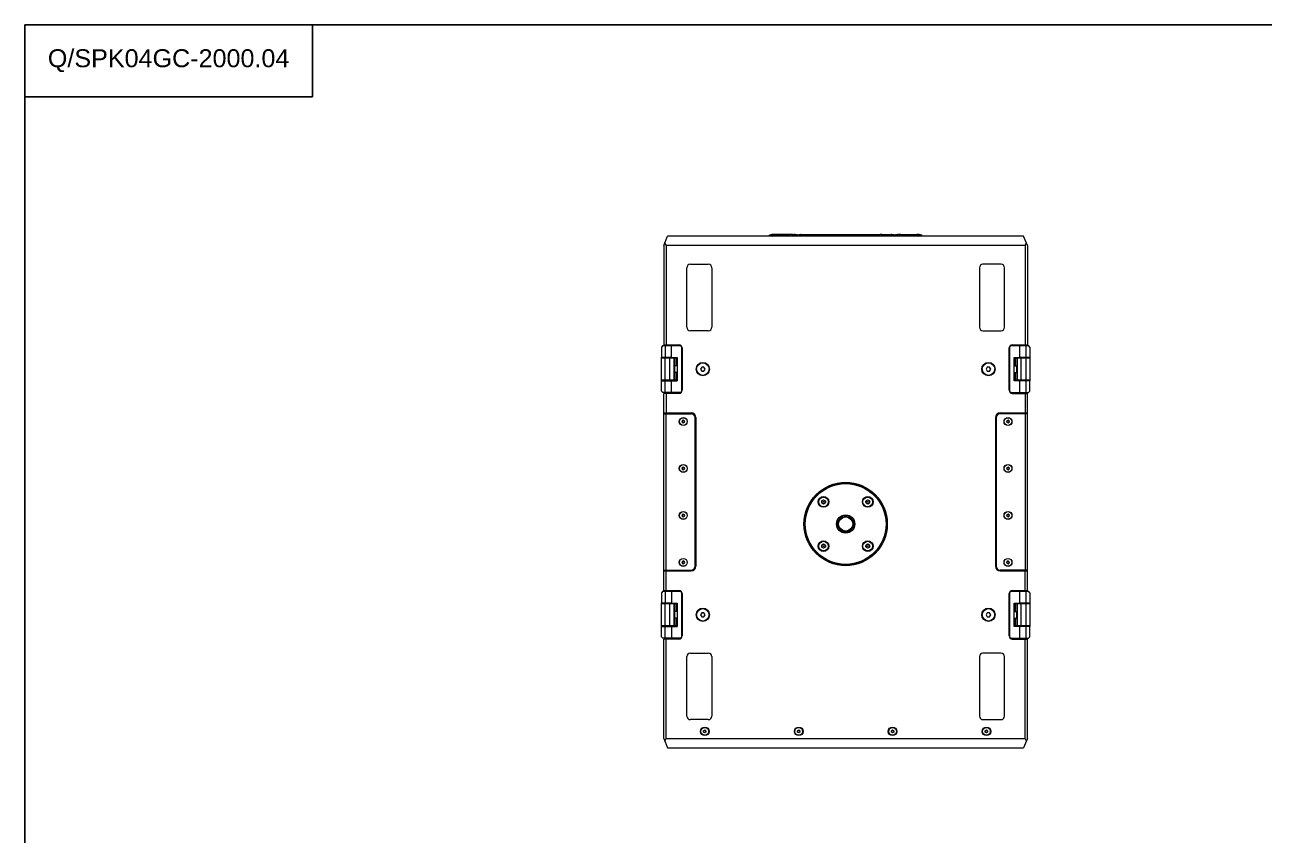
# Model space of a CAD drawing. Header units: millimetres. Extents: x 0 to 9253, y 0 to 2730.
# Drawn here: x 0 to 1584, y 1694 to 2730 of the extents above; entities that cross this region are included whole.
import ezdxf

# ---------------------------------------------------------------- set-up
doc = ezdxf.new("R2010")
doc.units = ezdxf.units.MM
doc.layers.get('0').update_dxf_attribs({"lineweight": 13})
doc.layers.add('图框', color=7, linetype='Continuous')
doc.styles.get("Standard").update_dxf_attribs({"font": 'arial.ttf'})

# ---------------------------------------------------------------- blocks, each defined once
blk = doc.blocks.new('A4-H')
at = {"layer": '图框'}
for p, q in [((28.29, 202.95), (28.29, 210.02)), ((0, 202.95), (28.29, 202.95))]:
    blk.add_line(p, q, dxfattribs=at)
blk.add_lwpolyline([(0, 210.02), (297, 210.02), (297, 0), (0, 0)], close=True, dxfattribs=at)
at = {"layer": '图框', "insert": (14.14, 206.49), "char_height": 1.7679, "width": 28.2872, "attachment_point": 5}
blk.add_mtext('Q/SPK04GC-2000.04', dxfattribs=at)

msp = doc.modelspace()

# ---------------------------------------------------------------- linework, layer by layer
for p, q in [((816.6, 2447.95), (821.6, 2459.95)), ((1276.6, 2459.95), (821.6, 2459.95)), ((957.4, 2461.73), (951.09, 2459.99)), ((956.03, 2461.89), (951.1, 2459.95)), ((951.8, 2461.32), (951.12, 2460)), ((951.8, 2461.32), (951.8, 2461.32)), ((956.1, 2459.95), (957.84, 2460.83)), ((958.09, 2461.95), (957.4, 2461.75)), ((957.84, 2460.83), (959.08, 2461.44)), ((960.1, 2461.95), (958.09, 2461.95)), ((959.08, 2461.44), (959.7, 2461.76)), ((959.7, 2461.74), (960.1, 2461.94)), ((978.1, 2461.75), (959.7, 2461.74)), ((972.7, 2459.95), (972.7, 2461.76)), ((978.07, 2461.73), (978.1, 2461.55)), ((978.19, 2461.82), (978.1, 2461.75)), ((978.1, 2461.55), (978.11, 2461.5)), ((978.1, 2459.95), (978.1, 2461.38)), ((978.37, 2461.95), (978.19, 2461.82)), ((979.09, 2461.95), (978.37, 2461.95)), ((981.14, 2461.89), (979.47, 2459.95)), ((981.14, 2461.95), (982.8, 2461.95)), ((983.01, 2461.93), (982.8, 2461.95)), ((982.8, 2461.95), (983.01, 2461.93)), ((982.8, 2461.95), (982.85, 2461.95)), ((983.01, 2461.93), (982.85, 2461.95)), ((987.1, 2461.32), (987.1, 2459.95)), ((987.1, 2461.32), (997.1, 2461.32)), ((991.19, 2461.93), (991.14, 2461.92)), ((991.23, 2461.93), (991.19, 2461.93)), ((991.19, 2461.93), (991.23, 2461.93)), ((991.4, 2461.95), (991.22, 2461.93)), ((991.4, 2461.95), (995.1, 2461.95)), ((995.1, 2461.95), (995.67, 2461.92)), ((997.1, 2459.95), (997.1, 2461.32)), ((999.05, 2461.95), (999.1, 2461.95)), ((999.06, 2461.95), (999.1, 2461.95)), ((999.1, 2461.95), (1003.05, 2461.95)), ((1003.05, 2461.89), (1004.72, 2459.95)), ((1005.11, 2461.95), (1005.83, 2461.95)), ((1005.87, 2461.92), (1005.83, 2461.95)), ((1005.83, 2461.95), (1006.01, 2461.95)), ((1006.1, 2461.75), (1005.87, 2461.92)), ((1006.01, 2461.95), (1006.1, 2461.95)), ((1006.1, 2461.95), (1092.1, 2461.95)), ((1092.09, 2461.75), (1006.1, 2461.75)), ((1006.13, 2461.73), (1006.1, 2459.95)), ((1092.37, 2461.95), (1092.09, 2461.75)), ((1092.1, 2461.95), (1092.37, 2461.95)), ((1092.37, 2461.95), (1093.09, 2461.95)), ((1095.14, 2461.89), (1093.47, 2459.95)), ((1095.14, 2461.95), (1099.1, 2461.95)), ((1099.1, 2461.95), (1099.67, 2461.92)), ((1101.1, 2461.32), (1101.1, 2459.95)), ((1101.1, 2461.32), (1111.1, 2461.32)), ((1103.05, 2461.95), (1103.1, 2461.95)), ((1103.06, 2461.95), (1103.1, 2461.95)), ((1103.1, 2461.95), (1106.8, 2461.95)), ((1106.8, 2461.95), (1106.85, 2461.95)), ((1106.85, 2461.95), (1106.8, 2461.95)), ((1106.85, 2461.95), (1106.8, 2461.95)), ((1111.1, 2459.95), (1111.1, 2461.32)), ((1115.19, 2461.93), (1115.14, 2461.92)), ((1115.22, 2461.93), (1115.19, 2461.93)), ((1115.19, 2461.93), (1115.22, 2461.93)), ((1115.4, 2461.95), (1115.22, 2461.93)), ((1115.4, 2461.95), (1117.05, 2461.95)), ((1117.05, 2461.89), (1118.72, 2459.95)), ((1119.83, 2461.95), (1119.11, 2461.95)), ((1119.34, 2461.95), (1119.11, 2461.95)), ((1120.1, 2461.75), (1119.83, 2461.95)), ((1119.83, 2461.95), (1138.1, 2461.95)), ((1138.49, 2461.75), (1120.1, 2461.75)), ((1120.13, 2461.73), (1120.1, 2461.56)), ((1120.1, 2461.38), (1120.1, 2459.95)), ((1125.5, 2459.95), (1125.5, 2461.76)), ((1138.1, 2461.95), (1140.1, 2461.95)), ((1138.1, 2461.95), (1138.49, 2461.75)), ((1138.49, 2461.76), (1139.11, 2461.44)), ((1139.11, 2461.44), (1140.36, 2460.83)), ((1140.8, 2461.75), (1140.1, 2461.95)), ((1140.36, 2460.83), (1142.1, 2459.95)), ((1147.11, 2459.99), (1140.79, 2461.73)), ((1142.17, 2461.89), (1146.73, 2460.1)), ((1147.07, 2460), (1146.4, 2461.32)), ((1146.4, 2461.32), (1146.4, 2461.32)), ((1146.73, 2460.1), (1147.1, 2459.95)), ((1281.6, 2447.95), (1276.6, 2459.95)), ((816.6, 2447.95), (816.6, 2320.95)), ((819.6, 2447.95), (818.1, 2451.55)), ((819.6, 2447.95), (819.6, 2320.95)), ((1278.6, 2447.95), (819.6, 2447.95)), ((1278.6, 2447.95), (1280.1, 2451.55)), ((1278.6, 2447.95), (1278.6, 2320.95)), ((1281.6, 2447.95), (1281.6, 2320.95)), ((850.6, 2423.95), (873.6, 2423.95)), ((1247.6, 2423.95), (1224.6, 2423.95)), ((846.1, 2343.45), (846.1, 2419.45)), ((878.1, 2419.45), (878.1, 2343.45)), ((1220.1, 2419.45), (1220.1, 2343.45)), ((1252.1, 2343.45), (1252.1, 2419.45)), ((873.6, 2338.95), (850.6, 2338.95)), ((1224.6, 2338.95), (1247.6, 2338.95)), ((815.6, 2319.95), (813.6, 2317.95)), ((813.6, 2317.95), (813.6, 2305.15)), ((815.6, 2319.95), (837.6, 2319.95)), ((816.6, 2320.95), (836.1, 2320.95)), ((818.6, 2319.95), (818.6, 2304.95)), ((826.6, 2320), (826.6, 2320.95)), ((826.6, 2304.45), (826.6, 2319.95)), ((831.6, 2320.9), (831.6, 2319.95)), ((839.6, 2317.95), (837.6, 2319.95)), ((839.6, 2261.95), (839.6, 2317.95)), ((839.6, 2315.95), (840.1, 2315.95)), ((840.1, 2316.95), (840.1, 2262.95)), ((1258.1, 2262.95), (1258.1, 2316.95)), ((1258.6, 2315.95), (1258.1, 2315.95)), ((1260.6, 2319.95), (1258.6, 2317.95)), ((1258.6, 2317.95), (1258.6, 2261.95)), ((1260.6, 2319.95), (1282.6, 2319.95)), ((1262.1, 2320.95), (1281.6, 2320.95)), ((1266.6, 2320.9), (1266.6, 2319.95)), ((1271.6, 2304.45), (1271.6, 2320.95)), ((1279.6, 2304.95), (1279.6, 2319.95)), ((1284.6, 2317.95), (1282.6, 2319.95)), ((1284.6, 2317.95), (1284.6, 2274.81)), ((813.6, 2305.15), (826.6, 2305.15)), ((813.6, 2261.95), (813.6, 2305.1)), ((813.6, 2304.25), (832.6, 2304.25)), ((813.8, 2304.45), (813.8, 2304.95)), ((813.8, 2304.95), (833.6, 2304.95)), ((813.8, 2304.45), (833.6, 2304.45)), ((818.4, 2304.45), (818.4, 2304.95)), ((818.6, 2275.45), (818.6, 2304.45)), ((824.6, 2275.45), (824.6, 2304.45)), ((824.8, 2304.95), (824.8, 2304.45)), ((829.6, 2304.25), (829.6, 2275.65)), ((830.36, 2293.84), (830.36, 2304.25)), ((831.6, 2304.95), (831.6, 2304.45)), ((832.6, 2294.1), (832.6, 2304.45)), ((833.6, 2300.95), (832.6, 2300.95)), ((833.6, 2304.95), (833.6, 2274.95)), ((1264.6, 2304.95), (1284.4, 2304.95)), ((1264.6, 2274.95), (1264.6, 2304.95)), ((1264.6, 2304.45), (1284.4, 2304.45)), ((1264.6, 2300.95), (1265.6, 2300.95)), ((1265.6, 2304.45), (1265.6, 2294.1)), ((1265.6, 2304.25), (1284.6, 2304.25)), ((1266.6, 2304.95), (1266.6, 2304.45)), ((1267.83, 2304.25), (1267.83, 2293.84)), ((1268.6, 2275.65), (1268.6, 2304.25)), ((1271.6, 2305.15), (1284.6, 2305.15)), ((1273.4, 2304.45), (1273.4, 2304.95)), ((1273.6, 2275.45), (1273.6, 2304.45)), ((1279.6, 2275.45), (1279.6, 2304.45)), ((1279.8, 2304.95), (1279.8, 2304.45)), ((1284.4, 2304.95), (1284.4, 2304.45)), ((830.3, 2286.3), (830.3, 2293.6)), ((830.36, 2275.65), (830.36, 2286.06)), ((830.8, 2285.8), (830.8, 2294.1)), ((833.6, 2294.1), (830.8, 2294.1)), ((833.6, 2285.8), (830.8, 2285.8)), ((832.6, 2275.45), (832.6, 2285.8)), ((840.1, 2292.35), (839.6, 2292.35)), ((840.1, 2287.55), (839.6, 2287.55)), ((865.15, 2292.45), (863.71, 2289.95)), ((863.71, 2289.95), (865.15, 2287.45)), ((868.04, 2292.45), (865.15, 2292.45)), ((865.15, 2287.45), (868.04, 2287.45)), ((869.48, 2289.95), (868.04, 2292.45)), ((868.04, 2287.45), (869.48, 2289.95)), ((1230.15, 2292.45), (1228.71, 2289.95)), ((1228.71, 2289.95), (1230.15, 2287.45)), ((1233.04, 2292.45), (1230.15, 2292.45)), ((1230.15, 2287.45), (1233.04, 2287.45)), ((1234.48, 2289.95), (1233.04, 2292.45)), ((1233.04, 2287.45), (1234.48, 2289.95)), ((1258.1, 2292.35), (1258.6, 2292.35)), ((1258.1, 2287.55), (1258.6, 2287.55)), ((1258.22, 2287.53), (1258.17, 2287.53)), ((1258.22, 2287.53), (1258.23, 2287.54)), ((1258.23, 2287.54), (1258.24, 2287.55)), ((1258.56, 2292.37), (1258.55, 2292.35)), ((1258.56, 2292.37), (1258.57, 2292.38)), ((1258.6, 2292.38), (1258.57, 2292.38)), ((1264.6, 2294.1), (1267.4, 2294.1)), ((1264.6, 2285.8), (1267.4, 2285.8)), ((1265.6, 2285.8), (1265.6, 2275.45)), ((1267.4, 2294.1), (1267.4, 2285.8)), ((1267.83, 2286.06), (1267.83, 2275.65)), ((1267.9, 2293.6), (1267.9, 2286.3)), ((832.6, 2275.65), (813.6, 2275.65)), ((826.6, 2274.75), (813.6, 2274.75)), ((813.8, 2274.95), (813.8, 2275.45)), ((833.6, 2275.45), (813.8, 2275.45)), ((813.8, 2274.95), (833.6, 2274.95)), ((818.4, 2274.95), (818.4, 2275.45)), ((818.6, 2259.95), (818.6, 2274.95)), ((824.8, 2275.45), (824.8, 2274.95)), ((826.6, 2258.95), (826.6, 2275.45)), ((831.6, 2275.45), (831.6, 2274.95)), ((833.6, 2278.95), (832.6, 2278.95)), ((1264.6, 2278.95), (1265.6, 2278.95)), ((1264.6, 2275.45), (1284.4, 2275.45)), ((1284.4, 2274.95), (1264.6, 2274.95)), ((1284.6, 2275.65), (1265.6, 2275.65)), ((1266.6, 2275.45), (1266.6, 2274.95)), ((1271.6, 2258.95), (1271.6, 2275.45)), ((1284.6, 2274.75), (1271.6, 2274.75)), ((1273.4, 2274.95), (1273.4, 2275.45)), ((1279.6, 2259.95), (1279.6, 2274.95)), ((1279.8, 2275.45), (1279.8, 2274.95)), ((1284.4, 2275.45), (1284.4, 2274.95)), ((1284.6, 2261.95), (1284.6, 2274.75)), ((813.6, 2261.95), (815.6, 2259.95)), ((837.6, 2259.95), (815.6, 2259.95)), ((816.6, 2006.95), (816.6, 2258.95)), ((836.1, 2258.95), (816.6, 2258.95)), ((819.6, 2258.95), (819.6, 2233.95)), ((831.6, 2259.95), (831.6, 2258.95)), ((837.6, 2259.95), (839.6, 2261.95)), ((840.1, 2263.95), (839.6, 2263.95)), ((1258.1, 2263.95), (1258.6, 2263.95)), ((1258.6, 2261.95), (1260.6, 2259.95)), ((1260.6, 2259.95), (1282.6, 2259.95)), ((1262.1, 2258.95), (1281.6, 2258.95)), ((1266.6, 2259.95), (1266.6, 2258.95)), ((1278.6, 2258.95), (1278.6, 2233.95)), ((1281.6, 2006.95), (1281.6, 2258.95)), ((1282.6, 2259.95), (1284.6, 2261.95)), ((816.6, 2233.95), (851.6, 2233.95)), ((820.1, 2232.95), (820.1, 2233.95)), ((824.1, 2232.95), (824.1, 2233.95)), ((1246.6, 2233.95), (1281.6, 2233.95)), ((1274.1, 2232.95), (1274.1, 2233.95)), ((1278.1, 2232.95), (1278.1, 2233.95)), ((816.6, 2232.95), (851.6, 2232.95)), ((819.6, 2032.95), (819.6, 2232.95)), ((841.6, 2224.69), (840.1, 2223.82)), ((840.1, 2223.82), (840.1, 2222.09)), ((840.1, 2222.09), (841.6, 2221.22)), ((843.1, 2223.82), (841.6, 2224.69)), ((841.6, 2221.22), (843.1, 2222.09)), ((843.1, 2222.09), (843.1, 2223.82)), ((856.6, 2037.95), (856.6, 2227.95)), ((857.6, 2227.95), (857.6, 2037.95)), ((1240.6, 2227.95), (1240.6, 2037.95)), ((1241.6, 2227.95), (1241.6, 2037.95)), ((1281.6, 2232.95), (1246.6, 2232.95)), ((1256.6, 2224.69), (1255.1, 2223.82)), ((1255.1, 2223.82), (1255.1, 2222.09)), ((1255.1, 2222.09), (1256.6, 2221.22)), ((1258.1, 2223.82), (1256.6, 2224.69)), ((1256.6, 2221.22), (1258.1, 2222.09)), ((1258.1, 2222.09), (1258.1, 2223.82)), ((1278.6, 2232.95), (1278.6, 2032.95)), ((841.6, 2164.69), (840.1, 2163.82)), ((840.1, 2163.82), (840.1, 2162.09)), ((840.1, 2162.09), (841.6, 2161.22)), ((843.1, 2163.82), (841.6, 2164.69)), ((841.6, 2161.22), (843.1, 2162.09)), ((843.1, 2162.09), (843.1, 2163.82)), ((1256.6, 2164.69), (1255.1, 2163.82)), ((1255.1, 2163.82), (1255.1, 2162.09)), ((1255.1, 2162.09), (1256.6, 2161.22)), ((1258.1, 2163.82), (1256.6, 2164.69)), ((1256.6, 2161.22), (1258.1, 2162.09)), ((1258.1, 2162.09), (1258.1, 2163.82)), ((1020.81, 2122.57), (1018.79, 2121.41)), ((1018.79, 2119.07), (1018.79, 2121.41)), ((1018.79, 2119.07), (1020.81, 2117.9)), ((1022.83, 2121.41), (1020.81, 2122.57)), ((1020.81, 2117.9), (1022.83, 2119.07)), ((1022.83, 2121.41), (1022.83, 2119.07)), ((1077.38, 2122.57), (1075.36, 2121.41)), ((1075.36, 2119.07), (1075.36, 2121.41)), ((1075.36, 2119.07), (1077.38, 2117.9)), ((1079.4, 2121.41), (1077.38, 2122.57)), ((1077.38, 2117.9), (1079.4, 2119.07)), ((1079.4, 2121.41), (1079.4, 2119.07)), ((841.6, 2104.69), (840.1, 2103.82)), ((840.1, 2103.82), (840.1, 2102.09)), ((840.1, 2102.09), (841.6, 2101.22)), ((843.1, 2103.82), (841.6, 2104.69)), ((841.6, 2101.22), (843.1, 2102.09)), ((843.1, 2102.09), (843.1, 2103.82)), ((1256.6, 2104.69), (1255.1, 2103.82)), ((1255.1, 2103.82), (1255.1, 2102.09)), ((1255.1, 2102.09), (1256.6, 2101.22)), ((1258.1, 2103.82), (1256.6, 2104.69)), ((1256.6, 2101.22), (1258.1, 2102.09)), ((1258.1, 2102.09), (1258.1, 2103.82)), ((1020.81, 2066.01), (1018.79, 2064.84)), ((1018.79, 2062.5), (1018.79, 2064.84)), ((1018.79, 2062.5), (1020.81, 2061.33)), ((1022.83, 2064.84), (1020.81, 2066.01)), ((1020.81, 2061.33), (1022.83, 2062.5)), ((1022.83, 2064.84), (1022.83, 2062.5)), ((1077.38, 2066.01), (1075.36, 2064.84)), ((1075.36, 2062.5), (1075.36, 2064.84)), ((1075.36, 2062.5), (1077.38, 2061.33)), ((1079.4, 2064.84), (1077.38, 2066.01)), ((1077.38, 2061.33), (1079.4, 2062.5)), ((1079.4, 2064.84), (1079.4, 2062.5)), ((841.6, 2044.69), (840.1, 2043.82)), ((840.1, 2043.82), (840.1, 2042.09)), ((843.1, 2043.82), (841.6, 2044.69)), ((843.1, 2042.09), (843.1, 2043.82)), ((1256.6, 2044.69), (1255.1, 2043.82)), ((1255.1, 2043.82), (1255.1, 2042.09)), ((1258.1, 2043.82), (1256.6, 2044.69)), ((1258.1, 2042.09), (1258.1, 2043.82)), ((816.6, 2032.95), (851.6, 2032.95)), ((816.6, 2031.95), (851.6, 2031.95)), ((819.6, 2006.95), (819.6, 2031.95)), ((820.1, 2031.95), (820.1, 2032.95)), ((824.1, 2031.95), (824.1, 2032.95)), ((840.1, 2042.09), (841.6, 2041.22)), ((841.6, 2041.22), (843.1, 2042.09)), ((1281.6, 2032.95), (1246.6, 2032.95)), ((1246.6, 2031.95), (1281.6, 2031.95)), ((1255.1, 2042.09), (1256.6, 2041.22)), ((1256.6, 2041.22), (1258.1, 2042.09)), ((1274.1, 2031.95), (1274.1, 2032.95)), ((1278.1, 2031.95), (1278.1, 2032.95)), ((1278.6, 2006.95), (1278.6, 2031.95)), ((815.6, 2005.95), (813.6, 2003.95)), ((813.6, 2003.95), (813.6, 1991.15)), ((815.6, 2005.95), (837.6, 2005.95)), ((816.6, 2006.95), (836.1, 2006.95)), ((818.6, 2005.95), (818.6, 1990.95)), ((826.6, 2006.95), (826.6, 1990.45)), ((831.6, 2005.95), (831.6, 2006.95)), ((839.6, 2003.95), (837.6, 2005.95)), ((839.6, 1947.95), (839.6, 2003.95)), ((840.1, 2001.95), (839.6, 2001.95)), ((840.1, 2002.95), (840.1, 1948.95)), ((1258.1, 1948.95), (1258.1, 2002.95)), ((1258.1, 2001.95), (1258.6, 2001.95)), ((1260.6, 2005.95), (1258.6, 2003.95)), ((1258.6, 2003.95), (1258.6, 1947.95)), ((1260.6, 2005.95), (1282.6, 2005.95)), ((1262.1, 2006.95), (1281.6, 2006.95)), ((1266.6, 2005.95), (1266.6, 2006.95)), ((1271.6, 1990.45), (1271.6, 2006.95)), ((1279.6, 1990.95), (1279.6, 2005.95)), ((1284.6, 2003.95), (1282.6, 2005.95)), ((1284.6, 2003.95), (1284.6, 1991.15)), ((813.6, 1991.15), (826.6, 1991.15)), ((813.6, 1961.21), (813.6, 1991.1)), ((813.6, 1990.25), (832.6, 1990.25)), ((813.8, 1990.45), (813.8, 1990.95)), ((813.8, 1990.95), (833.6, 1990.95)), ((813.8, 1990.45), (833.6, 1990.45)), ((818.4, 1990.45), (818.4, 1990.95)), ((818.6, 1961.45), (818.6, 1990.45)), ((824.6, 1961.45), (824.6, 1990.45)), ((824.8, 1990.95), (824.8, 1990.45)), ((829.6, 1990.25), (829.6, 1961.65)), ((830.36, 1979.84), (830.36, 1990.25)), ((830.8, 1971.8), (830.8, 1980.1)), ((833.6, 1980.1), (830.8, 1980.1)), ((831.6, 1990.95), (831.6, 1990.45)), ((832.6, 1980.1), (832.6, 1990.45)), ((833.6, 1986.95), (832.6, 1986.95)), ((833.6, 1990.95), (833.6, 1960.95)), ((1264.6, 1990.95), (1284.4, 1990.95)), ((1264.6, 1960.95), (1264.6, 1990.95)), ((1264.6, 1990.45), (1284.4, 1990.45)), ((1264.6, 1986.95), (1265.6, 1986.95)), ((1264.6, 1980.1), (1267.4, 1980.1)), ((1265.6, 1990.45), (1265.6, 1980.1)), ((1265.6, 1990.25), (1284.6, 1990.25)), ((1266.6, 1990.95), (1266.6, 1990.45)), ((1267.4, 1980.1), (1267.4, 1971.8)), ((1267.83, 1990.25), (1267.83, 1979.84)), ((1268.6, 1961.65), (1268.6, 1990.25)), ((1271.6, 1991.15), (1284.6, 1991.15)), ((1273.4, 1990.45), (1273.4, 1990.95)), ((1273.6, 1961.45), (1273.6, 1990.45)), ((1279.6, 1961.45), (1279.6, 1990.45)), ((1279.8, 1990.95), (1279.8, 1990.45)), ((1284.4, 1990.95), (1284.4, 1990.45)), ((1284.6, 1990.7), (1284.6, 1960.81)), ((830.3, 1972.3), (830.3, 1979.6)), ((830.36, 1961.65), (830.36, 1972.06)), ((833.6, 1971.8), (830.8, 1971.8)), ((832.6, 1961.45), (832.6, 1971.8)), ((833.6, 1964.95), (832.6, 1964.95)), ((840.1, 1978.35), (839.6, 1978.35)), ((840.1, 1973.55), (839.6, 1973.55)), ((865.15, 1978.45), (863.71, 1975.95)), ((863.71, 1975.95), (865.15, 1973.45)), ((868.04, 1978.45), (865.15, 1978.45)), ((865.15, 1973.45), (868.04, 1973.45)), ((869.48, 1975.95), (868.04, 1978.45)), ((868.04, 1973.45), (869.48, 1975.95)), ((1230.15, 1978.45), (1228.71, 1975.95)), ((1228.71, 1975.95), (1230.15, 1973.45)), ((1233.04, 1978.45), (1230.15, 1978.45)), ((1230.15, 1973.45), (1233.04, 1973.45)), ((1234.48, 1975.95), (1233.04, 1978.45)), ((1233.04, 1973.45), (1234.48, 1975.95)), ((1258.1, 1978.35), (1258.6, 1978.35)), ((1258.1, 1973.55), (1258.6, 1973.55)), ((1258.22, 1973.53), (1258.17, 1973.53)), ((1258.22, 1973.53), (1258.23, 1973.54)), ((1258.23, 1973.54), (1258.24, 1973.55)), ((1258.56, 1978.37), (1258.55, 1978.35)), ((1258.56, 1978.37), (1258.57, 1978.38)), ((1258.6, 1978.38), (1258.57, 1978.38)), ((1264.6, 1971.8), (1267.4, 1971.8)), ((1264.6, 1964.95), (1265.6, 1964.95)), ((1265.6, 1971.8), (1265.6, 1961.45)), ((1267.83, 1972.06), (1267.83, 1961.65)), ((1267.9, 1979.6), (1267.9, 1972.3)), ((832.6, 1961.65), (813.6, 1961.65)), ((813.6, 1947.95), (813.6, 1960.75)), ((826.6, 1960.75), (813.6, 1960.75)), ((813.8, 1960.95), (813.8, 1961.45)), ((833.6, 1961.45), (813.8, 1961.45)), ((813.8, 1960.95), (833.6, 1960.95)), ((818.4, 1960.95), (818.4, 1961.45)), ((818.6, 1945.95), (818.6, 1960.95)), ((824.8, 1961.45), (824.8, 1960.95)), ((826.6, 1961.45), (826.6, 1944.95)), ((831.6, 1961.45), (831.6, 1960.95)), ((839.6, 1949.95), (840.1, 1949.95)), ((1258.6, 1949.95), (1258.1, 1949.95)), ((1264.6, 1961.45), (1284.4, 1961.45)), ((1284.4, 1960.95), (1264.6, 1960.95)), ((1284.6, 1961.65), (1265.6, 1961.65)), ((1266.6, 1961.45), (1266.6, 1960.95)), ((1271.6, 1945.95), (1271.6, 1961.45)), ((1284.6, 1960.75), (1271.6, 1960.75)), ((1273.4, 1960.95), (1273.4, 1961.45)), ((1279.6, 1945.95), (1279.6, 1960.95)), ((1279.8, 1961.45), (1279.8, 1960.95)), ((1284.4, 1961.45), (1284.4, 1960.95)), ((1284.6, 1947.95), (1284.6, 1960.75)), ((813.6, 1947.95), (815.6, 1945.95)), ((837.6, 1945.95), (815.6, 1945.95)), ((816.6, 1817.95), (816.6, 1944.95)), ((836.1, 1944.95), (816.6, 1944.95)), ((819.6, 1817.95), (819.6, 1944.95)), ((831.6, 1945.01), (831.6, 1945.95)), ((837.6, 1945.95), (839.6, 1947.95)), ((1258.6, 1947.95), (1260.6, 1945.95)), ((1260.6, 1945.95), (1282.6, 1945.95)), ((1262.1, 1944.95), (1281.6, 1944.95)), ((1266.6, 1945.01), (1266.6, 1945.95)), ((1271.6, 1945.91), (1271.6, 1944.95)), ((1278.6, 1817.95), (1278.6, 1944.95)), ((1281.6, 1817.95), (1281.6, 1944.95)), ((1282.6, 1945.95), (1284.6, 1947.95)), ((846.1, 1846.45), (846.1, 1922.45)), ((850.6, 1926.95), (873.6, 1926.95)), ((878.1, 1922.45), (878.1, 1846.45)), ((1220.1, 1922.45), (1220.1, 1846.45)), ((1247.6, 1926.95), (1224.6, 1926.95)), ((1252.1, 1846.45), (1252.1, 1922.45)), ((873.6, 1841.95), (850.6, 1841.95)), ((1224.6, 1841.95), (1247.6, 1841.95)), ((867.6, 1827.82), (869.1, 1828.69)), ((867.6, 1826.09), (867.6, 1827.82)), ((869.1, 1825.22), (867.6, 1826.09)), ((869.1, 1828.69), (870.6, 1827.82)), ((870.6, 1826.09), (869.1, 1825.22)), ((870.6, 1827.82), (870.6, 1826.09)), ((987.6, 1827.82), (989.1, 1828.69)), ((987.6, 1826.09), (987.6, 1827.82)), ((989.1, 1825.22), (987.6, 1826.09)), ((989.1, 1828.69), (990.6, 1827.82)), ((990.6, 1826.09), (989.1, 1825.22)), ((990.6, 1827.82), (990.6, 1826.09)), ((1107.6, 1827.82), (1109.1, 1828.69)), ((1107.6, 1826.09), (1107.6, 1827.82)), ((1109.1, 1825.22), (1107.6, 1826.09)), ((1109.1, 1828.69), (1110.6, 1827.82)), ((1110.6, 1826.09), (1109.1, 1825.22)), ((1110.6, 1827.82), (1110.6, 1826.09)), ((1227.6, 1827.82), (1229.1, 1828.69)), ((1227.6, 1826.09), (1227.6, 1827.82)), ((1229.1, 1825.22), (1227.6, 1826.09)), ((1229.1, 1828.69), (1230.6, 1827.82)), ((1230.6, 1826.09), (1229.1, 1825.22)), ((1230.6, 1827.82), (1230.6, 1826.09)), ((816.6, 1817.95), (821.6, 1805.95)), ((818.1, 1814.35), (819.6, 1817.95)), ((819.6, 1817.95), (1278.6, 1817.95)), ((821.6, 1805.95), (1276.6, 1805.95)), ((1281.6, 1817.95), (1276.6, 1805.95)), ((1280.1, 1814.35), (1278.6, 1817.95))]:
    msp.add_line(p, q)
for points in [[(1138.1, 2461.95), (1138.48, 2461.95), (1138.85, 2461.95), (1139.2, 2461.95), (1139.5, 2461.95)], [(1139.5, 2461.95), (1139.94, 2461.95), (1140.06, 2461.95), (1140.1, 2461.95)]]:
    msp.add_lwpolyline(points)
for centre, radius in [((866.6, 2289.95), 8.5), ((866.6, 2289.95), 8), ((1231.6, 2289.95), 8.5), ((1231.6, 2289.95), 8), ((841.6, 2222.95), 5.1), ((841.6, 2222.95), 5), ((841.6, 2222.95), 4.9), ((841.6, 2222.95), 1.5), ((1256.6, 2222.95), 5.1), ((1256.6, 2222.95), 5), ((1256.6, 2222.95), 4.9), ((1256.6, 2222.95), 1.5), ((841.6, 2162.95), 5.1), ((841.6, 2162.95), 5), ((841.6, 2162.95), 4.9), ((841.6, 2162.95), 1.5), ((1256.6, 2162.95), 5.1), ((1256.6, 2162.95), 5), ((1256.6, 2162.95), 4.9), ((1256.6, 2162.95), 1.5), ((1049.1, 2091.95), 53.25), ((1049.1, 2091.95), 52.6), ((1049.1, 2091.95), 51.6), ((1020.81, 2120.24), 6.86), ((1020.81, 2120.24), 6.18), ((1020.81, 2120.24), 2.53), ((1077.38, 2120.24), 6.86), ((1077.38, 2120.24), 6.18), ((1077.38, 2120.24), 2.53), ((841.6, 2102.95), 5.1), ((841.6, 2102.95), 5), ((841.6, 2102.95), 4.9), ((1020.81, 2120.24), 0.506), ((1077.38, 2120.24), 0.506), ((1256.6, 2102.95), 5.1), ((1256.6, 2102.95), 5), ((1256.6, 2102.95), 4.9), ((841.6, 2102.95), 1.5), ((1049.1, 2091.95), 11.71), ((1049.1, 2091.95), 11.35), ((1049.1, 2091.95), 10), ((1049.1, 2091.95), 9), ((1256.6, 2102.95), 1.5), ((1020.81, 2063.67), 6.86), ((1020.81, 2063.67), 6.18), ((1020.81, 2063.67), 2.53), ((1020.81, 2063.67), 0.506), ((1077.38, 2063.67), 6.86), ((1077.38, 2063.67), 6.18), ((1077.38, 2063.67), 2.53), ((1077.38, 2063.67), 0.506), ((841.6, 2042.95), 5.1), ((841.6, 2042.95), 5), ((841.6, 2042.95), 4.9), ((841.6, 2042.95), 1.5), ((1256.6, 2042.95), 5.1), ((1256.6, 2042.95), 5), ((1256.6, 2042.95), 4.9), ((1256.6, 2042.95), 1.5), ((866.6, 1975.95), 8.5), ((866.6, 1975.95), 8), ((1231.6, 1975.95), 8.5), ((1231.6, 1975.95), 8), ((869.1, 1826.95), 5.5), ((869.1, 1826.95), 5), ((869.1, 1826.95), 4.9), ((869.1, 1826.95), 1.5), ((989.1, 1826.95), 5.5), ((989.1, 1826.95), 5), ((989.1, 1826.95), 4.9), ((989.1, 1826.95), 1.5), ((1109.1, 1826.95), 5.5), ((1109.1, 1826.95), 5), ((1109.1, 1826.95), 4.9), ((1109.1, 1826.95), 1.5), ((1229.1, 1826.95), 5.5), ((1229.1, 1826.95), 5), ((1229.1, 1826.95), 4.9), ((1229.1, 1826.95), 1.5)]:
    msp.add_circle(centre, radius)
for centre, radius, start, end in [((958.1, 2430.33), 31.63, 90.00277, 101.49176), ((972.99, -3330.08), 5792.03, 89.946809, 90.127569), ((987.07, 2491.12), 29.8, 268.57764, 270.05172), ((996.92, 2496.25), 34.36, 273.37242, 273.55678), ((1100.92, 2496.25), 34.36, 273.37242, 273.55678), ((1111.12, 2491.16), 29.84, 269.94822, 271.42792), ((1140.1, 2430.33), 31.63, 78.50821, 89.99601), ((850.6, 2419.45), 4.5, 90, 180), ((873.6, 2419.45), 4.5, 0, 90), ((1224.6, 2419.45), 4.5, 90, 180), ((1247.6, 2419.45), 4.5, 0, 90), ((850.6, 2343.45), 4.5, 180, 270), ((873.6, 2343.45), 4.5, 270, 0), ((1224.6, 2343.45), 4.5, 180, 270), ((1247.6, 2343.45), 4.5, 270, 0), ((836.1, 2316.95), 4, 0, 90), ((1262.1, 2316.95), 4, 90, 180), ((813.8, 2305.15), 0.2, 180, 270), ((813.8, 2304.25), 0.2, 90, 180), ((829.4, 2304.25), 0.2, 0, 90), ((1268.8, 2304.25), 0.2, 90, 180), ((1284.4, 2305.15), 0.2, 270, 0), ((1284.4, 2304.25), 0.2, 0, 90), ((830.8, 2293.6), 0.5, 90, 180), ((830.8, 2286.3), 0.5, 180, 270), ((1267.4, 2293.6), 0.5, 0, 90), ((1267.4, 2286.3), 0.5, 270, 0), ((813.8, 2275.65), 0.2, 180, 270), ((813.8, 2274.75), 0.2, 90, 180), ((829.4, 2275.65), 0.2, 270, 0), ((1268.8, 2275.65), 0.2, 180, 270), ((1284.4, 2275.65), 0.2, 270, 0), ((1284.4, 2274.75), 0.2, 0, 90), ((836.1, 2262.95), 4, 270, 0), ((1262.1, 2262.95), 4, 180, 270), ((851.6, 2227.95), 6, 0, 90), ((1246.6, 2227.95), 6, 90, 180), ((851.6, 2227.95), 5, 0, 90), ((1246.6, 2227.95), 5, 90, 180), ((851.6, 2037.95), 6, 270, 0), ((851.6, 2037.95), 5, 270, 0), ((1246.6, 2037.95), 6, 180, 270), ((1246.6, 2037.95), 5, 180, 270), ((836.1, 2002.95), 4, 0, 90), ((1262.1, 2002.95), 4, 90, 180), ((813.8, 1991.15), 0.2, 180, 270), ((813.8, 1990.25), 0.2, 90, 180), ((829.4, 1990.25), 0.2, 0, 90), ((830.8, 1979.6), 0.5, 90, 180), ((1267.4, 1979.6), 0.5, 0, 90), ((1268.8, 1990.25), 0.2, 90, 180), ((1284.4, 1991.15), 0.2, 270, 0), ((1284.4, 1990.25), 0.2, 0, 90), ((830.8, 1972.3), 0.5, 180, 270), ((1267.4, 1972.3), 0.5, 270, 0), ((813.8, 1961.65), 0.2, 180, 270), ((813.8, 1960.75), 0.2, 90, 180), ((829.4, 1961.65), 0.2, 270, 0), ((836.1, 1948.95), 4, 270, 0), ((1262.1, 1948.95), 4, 180, 270), ((1268.8, 1961.65), 0.2, 180, 270), ((1284.4, 1961.65), 0.2, 270, 0), ((1284.4, 1960.75), 0.2, 0, 90), ((850.6, 1922.45), 4.5, 90, 180), ((873.6, 1922.45), 4.5, 0, 90), ((1224.6, 1922.45), 4.5, 90, 180), ((1247.6, 1922.45), 4.5, 0, 90), ((850.6, 1846.45), 4.5, 180, 270), ((873.6, 1846.45), 4.5, 270, 0), ((1224.6, 1846.45), 4.5, 180, 270), ((1247.6, 1846.45), 4.5, 270, 0)]:
    msp.add_arc(centre, radius, start, end)
for points, knots in [([(978.1, 2461.76), (978.1, 2461.75), (978.11, 2461.75), (978.12, 2461.74), (978.1, 2461.74), (978.09, 2461.73), (978.07, 2461.73), (978.07, 2461.73)], [0, 0, 0, 0, 0.2429465, 0.2957857, 0.3809231, 0.6619221, 1, 1, 1, 1]), ([(981.14, 2461.89), (981.07, 2461.9), (980.94, 2461.93), (980.72, 2461.94), (980.37, 2461.95), (979.82, 2461.95), (979.34, 2461.95), (979.09, 2461.95)], [0, 0, 0, 0, 0.1108491, 0.1932277, 0.3106549, 0.6249677, 1, 1, 1, 1]), ([(981.14, 2461.89), (981.27, 2461.86), (982.04, 2461.73), (982.81, 2461.61), (983.45, 2461.53)], [0, 0, 0, 0, 0.1724234, 1, 1, 1, 1]), ([(987.1, 2461.66), (986.65, 2461.66), (985.29, 2461.69), (983.92, 2461.81), (983.01, 2461.93)], [0, 0, 0, 0, 0.3243979, 1, 1, 1, 1]), ([(983.45, 2461.53), (983.67, 2461.51), (984.62, 2461.41), (985.59, 2461.35), (986.33, 2461.33)], [0, 0, 0, 0, 0.2303308, 1, 1, 1, 1]), ([(987.1, 2461.66), (987.54, 2461.66), (988.91, 2461.69), (990.27, 2461.81), (991.19, 2461.93)], [0, 0, 0, 0, 0.3248158, 1, 1, 1, 1]), ([(995.67, 2461.92), (995.95, 2461.91), (997.04, 2461.87), (998.13, 2461.9), (998.95, 2461.95)], [0, 0, 0, 0, 0.2549055, 1, 1, 1, 1]), ([(997.1, 2461.32), (998.32, 2461.32), (1000.32, 2461.44), (1002.29, 2461.75), (1003.05, 2461.89)], [0, 0, 0, 0, 0.611104, 1, 1, 1, 1]), ([(1003.05, 2461.89), (1003.13, 2461.9), (1003.26, 2461.93), (1003.47, 2461.94), (1003.82, 2461.95), (1004.38, 2461.95), (1004.85, 2461.95), (1005.11, 2461.95)], [0, 0, 0, 0, 0.1108563, 0.1932583, 0.3106814, 0.6249857, 1, 1, 1, 1]), ([(1006.13, 2461.73), (1006.12, 2461.73), (1006.11, 2461.73), (1006.09, 2461.74), (1006.08, 2461.74), (1006.08, 2461.75), (1006.09, 2461.75), (1006.1, 2461.75)], [0, 0, 0, 0, 0.3285297, 0.6182466, 0.7118665, 0.7620708, 1, 1, 1, 1]), ([(1092.09, 2461.75), (1092.09, 2461.75), (1092.1, 2461.75), (1092.11, 2461.74), (1092.1, 2461.74), (1092.09, 2461.73), (1092.08, 2461.73), (1092.07, 2461.73), (1092.06, 2461.73)], [0, 0, 0, 0, 0.2578901, 0.3150196, 0.3976266, 0.5256298, 0.6722506, 1, 1, 1, 1]), ([(1092.06, 2461.73), (1092.08, 2461.71), (1092.14, 2461.65), (1092.19, 2461.56), (1092.2, 2461.5)], [0, 0, 0, 0, 0.2892413, 1, 1, 1, 1]), ([(1092.2, 2461.5), (1092.21, 2461.44), (1092.2, 2461.3), (1092.13, 2461.12), (1092.08, 2460.93), (1092.08, 2460.74), (1092.1, 2460.55), (1092.1, 2460.36), (1092.1, 2460.16), (1092.1, 2460.02), (1092.1, 2459.95)], [0, 0, 0, 0, 0.1240056, 0.2522261, 0.3759116, 0.4957104, 0.6162215, 0.7391339, 0.8664249, 1, 1, 1, 1]), ([(1095.14, 2461.89), (1095.06, 2461.9), (1094.94, 2461.93), (1094.72, 2461.94), (1094.37, 2461.95), (1093.82, 2461.95), (1093.34, 2461.95), (1093.09, 2461.95)], [0, 0, 0, 0, 0.110786, 0.1931637, 0.3105969, 0.6249302, 1, 1, 1, 1]), ([(1101.1, 2461.32), (1099.88, 2461.32), (1097.88, 2461.44), (1095.9, 2461.75), (1095.14, 2461.89)], [0, 0, 0, 0, 0.6112356, 1, 1, 1, 1]), ([(1099.67, 2461.92), (1099.95, 2461.91), (1101.04, 2461.87), (1102.13, 2461.9), (1102.95, 2461.95)], [0, 0, 0, 0, 0.2549055, 1, 1, 1, 1]), ([(1111.1, 2461.66), (1110.6, 2461.66), (1109.18, 2461.69), (1107.76, 2461.82), (1106.85, 2461.95)], [0, 0, 0, 0, 0.3501229, 1, 1, 1, 1]), ([(1111.1, 2461.66), (1111.54, 2461.66), (1112.91, 2461.69), (1114.27, 2461.81), (1115.19, 2461.93)], [0, 0, 0, 0, 0.3248183, 1, 1, 1, 1]), ([(1114.74, 2461.53), (1114.52, 2461.51), (1113.57, 2461.41), (1112.61, 2461.35), (1111.87, 2461.33)], [0, 0, 0, 0, 0.2304348, 1, 1, 1, 1]), ([(1117.05, 2461.89), (1116.92, 2461.86), (1116.15, 2461.72), (1115.38, 2461.61), (1114.74, 2461.53)], [0, 0, 0, 0, 0.1723475, 1, 1, 1, 1]), ([(1119.11, 2461.95), (1118.85, 2461.95), (1118.38, 2461.95), (1117.82, 2461.95), (1117.47, 2461.94), (1117.26, 2461.93), (1117.13, 2461.9), (1117.05, 2461.89)], [0, 0, 0, 0, 0.3750222, 0.6893024, 0.8068573, 0.8890355, 1, 1, 1, 1]), ([(1120.1, 2461.76), (1120.09, 2461.75), (1120.08, 2461.75), (1120.08, 2461.74), (1120.09, 2461.74), (1120.1, 2461.73), (1120.12, 2461.73), (1120.13, 2461.73)], [0, 0, 0, 0, 0.2420749, 0.2949302, 0.3803346, 0.6612728, 1, 1, 1, 1]), ([(830.21, 2304.45), (830.23, 2304.45), (830.27, 2304.44), (830.32, 2304.4), (830.35, 2304.33), (830.36, 2304.28), (830.36, 2304.25)], [0, 0, 0, 0, 0.2156667, 0.4528591, 0.7175213, 1, 1, 1, 1]), ([(1267.98, 2304.45), (1267.96, 2304.45), (1267.92, 2304.44), (1267.87, 2304.4), (1267.84, 2304.33), (1267.83, 2304.28), (1267.83, 2304.25)], [0, 0, 0, 0, 0.2156667, 0.4528591, 0.7175213, 1, 1, 1, 1]), ([(1258.57, 2292.38), (1258.58, 2292.38), (1258.58, 2292.37), (1258.59, 2292.37), (1258.59, 2292.36), (1258.59, 2292.36)], [0, 0, 0, 0, 0.3524929, 0.6339891, 1, 1, 1, 1]), ([(830.21, 2275.45), (830.23, 2275.45), (830.27, 2275.47), (830.32, 2275.51), (830.35, 2275.58), (830.36, 2275.63), (830.36, 2275.65)], [0, 0, 0, 0, 0.2156667, 0.4528591, 0.7175213, 1, 1, 1, 1]), ([(1267.98, 2275.45), (1267.96, 2275.45), (1267.92, 2275.47), (1267.87, 2275.51), (1267.84, 2275.58), (1267.83, 2275.63), (1267.83, 2275.65)], [0, 0, 0, 0, 0.2156667, 0.4528591, 0.7175213, 1, 1, 1, 1]), ([(830.21, 1990.45), (830.23, 1990.45), (830.27, 1990.44), (830.32, 1990.4), (830.35, 1990.33), (830.36, 1990.28), (830.36, 1990.25)], [0, 0, 0, 0, 0.2156667, 0.4528591, 0.7175213, 1, 1, 1, 1]), ([(1267.98, 1990.45), (1267.96, 1990.45), (1267.92, 1990.44), (1267.87, 1990.4), (1267.84, 1990.33), (1267.83, 1990.28), (1267.83, 1990.25)], [0, 0, 0, 0, 0.2156667, 0.4528591, 0.7175213, 1, 1, 1, 1]), ([(1258.57, 1978.38), (1258.58, 1978.38), (1258.58, 1978.37), (1258.59, 1978.37), (1258.59, 1978.36), (1258.59, 1978.36)], [0, 0, 0, 0, 0.3524929, 0.6339891, 1, 1, 1, 1]), ([(830.21, 1961.45), (830.23, 1961.45), (830.27, 1961.47), (830.32, 1961.51), (830.35, 1961.58), (830.36, 1961.63), (830.36, 1961.65)], [0, 0, 0, 0, 0.2156667, 0.4528591, 0.7175213, 1, 1, 1, 1]), ([(1267.98, 1961.45), (1267.96, 1961.45), (1267.92, 1961.47), (1267.87, 1961.51), (1267.84, 1961.58), (1267.83, 1961.63), (1267.83, 1961.65)], [0, 0, 0, 0, 0.2156667, 0.4528591, 0.7175213, 1, 1, 1, 1])]:
    msp.add_open_spline(points, degree=3, knots=knots)
for points in [[(978.11, 2461.5), (978.11, 2461.46), (978.11, 2461.42), (978.1, 2461.38)], [(1120.1, 2461.56), (1120.09, 2461.5), (1120.09, 2461.44), (1120.1, 2461.38)]]:
    msp.add_open_spline(points, degree=3)

# ---------------------------------------------------------------- block references
at = {"layer": '图框', "xscale": 12.99875220090572, "yscale": 12.99875220090572, "zscale": 12.99875220090572}
msp.add_blockref('A4-H', (0, 0), dxfattribs=at)

doc.saveas('drawing.dxf')
